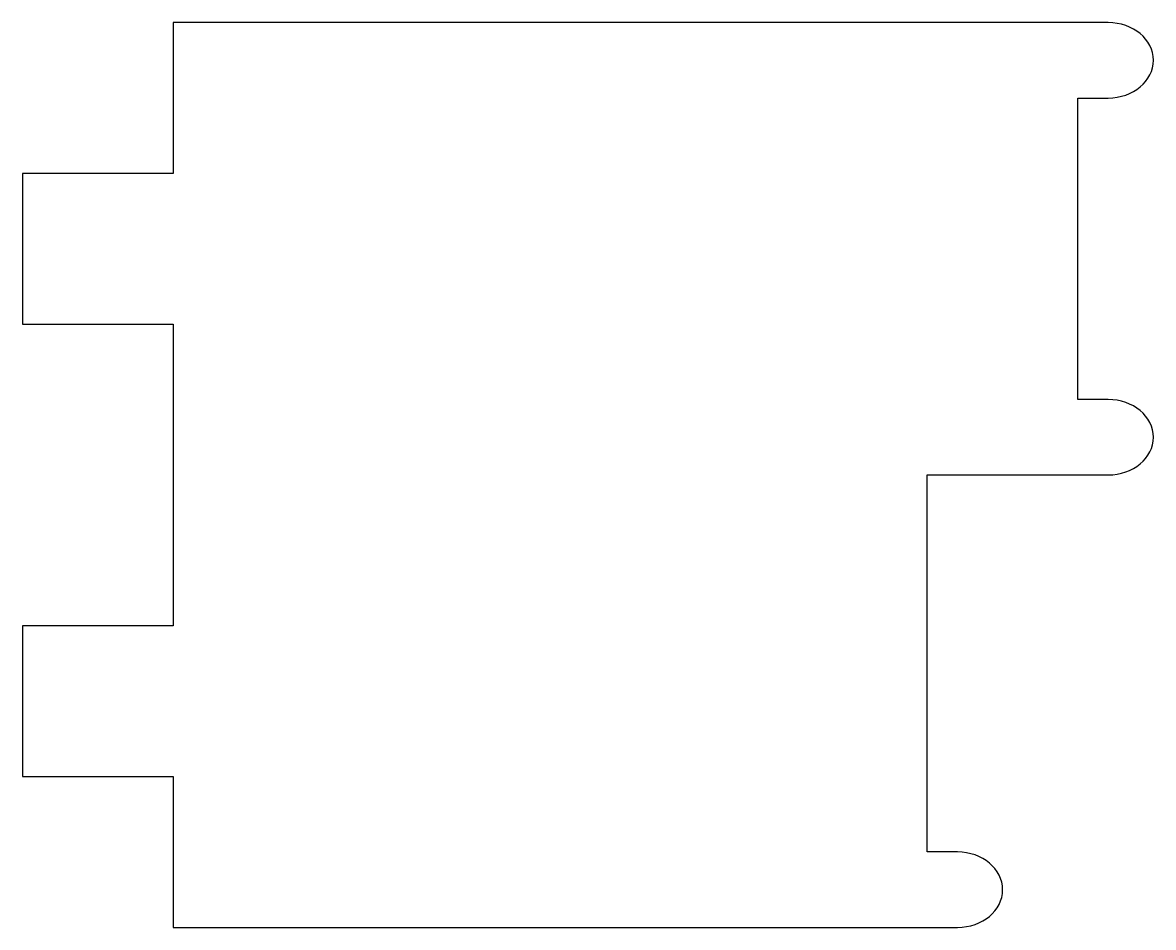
# Model space of a CAD drawing. Header units: centimetres. Extents: x 2.25 to 9.75, y 4 to 10.
import ezdxf

# ---------------------------------------------------------------- set-up
doc = ezdxf.new("R2010")
doc.units = ezdxf.units.CM
doc.layers.get('0').update_dxf_attribs({"linetype": 'CONTINUOUS', "lineweight": 25, "true_color": 0xffffff})

msp = doc.modelspace()

# ---------------------------------------------------------------- linework, layer by layer
for p, q in [((9.0498, 9.9999), (3.2492, 9.9999)), ((3.2492, 9.9999), (3.2492, 9.9999)), ((3.2492, 9.9999), (3.2492, 8.9998)), ((9.25, 9.9999), (9.0498, 9.9999)), ((9.4493, 9.9999), (9.25, 9.9999)), ((9.25, 9.4999), (9.4493, 9.4999)), ((9.25, 8.9998), (9.25, 9.4999)), ((3.2492, 8.9998), (2.25, 8.9998)), ((2.25, 8.9998), (2.25, 7.9997)), ((9.25, 7.9997), (9.25, 8.9998)), ((2.25, 7.9997), (3.2492, 7.9997)), ((3.2492, 7.9997), (3.2492, 7.0004)), ((9.25, 7.5005), (9.25, 7.9997)), ((9.4493, 7.5005), (9.25, 7.5005)), ((3.2492, 7.0004), (3.2492, 6.0003)), ((8.2498, 6.0003), (8.2498, 7.0004)), ((8.2498, 7.0004), (9.0498, 7.0004)), ((9.0498, 7.0004), (9.25, 7.0004)), ((9.25, 7.0004), (9.4493, 7.0004)), ((3.2492, 6.0003), (2.25, 6.0003)), ((2.25, 6.0003), (2.25, 5.0002)), ((8.2498, 5.0002), (8.2498, 6.0003)), ((2.25, 5.0002), (3.2492, 5.0002)), ((3.2492, 5.0002), (3.2492, 4.0001)), ((8.2498, 4.5001), (8.2498, 5.0002)), ((8.45, 4.5001), (8.2498, 4.5001)), ((3.2492, 4.0001), (8.0496, 4.0001)), ((8.0496, 4.0001), (8.2498, 4.0001)), ((8.2498, 4.0001), (8.45, 4.0001))]:
    msp.add_line(p, q)
for points in [[(9.75, 9.7503), (9.75, 9.8888), (9.6155, 9.9999), (9.4493, 9.9999)], [(9.4493, 9.4999), (9.6155, 9.4999), (9.75, 9.6118), (9.75, 9.7503)], [(9.75, 7.25), (9.75, 7.3885), (9.6155, 7.5005), (9.4493, 7.5005)], [(9.4493, 7.0004), (9.6155, 7.0004), (9.75, 7.1115), (9.75, 7.25)], [(8.7499, 4.2497), (8.7499, 4.3882), (8.6162, 4.5001), (8.45, 4.5001)], [(8.45, 4.0001), (8.6162, 4.0001), (8.7499, 4.1112), (8.7499, 4.2497)]]:
    msp.add_open_spline(points, degree=3)

doc.saveas('drawing.dxf')
